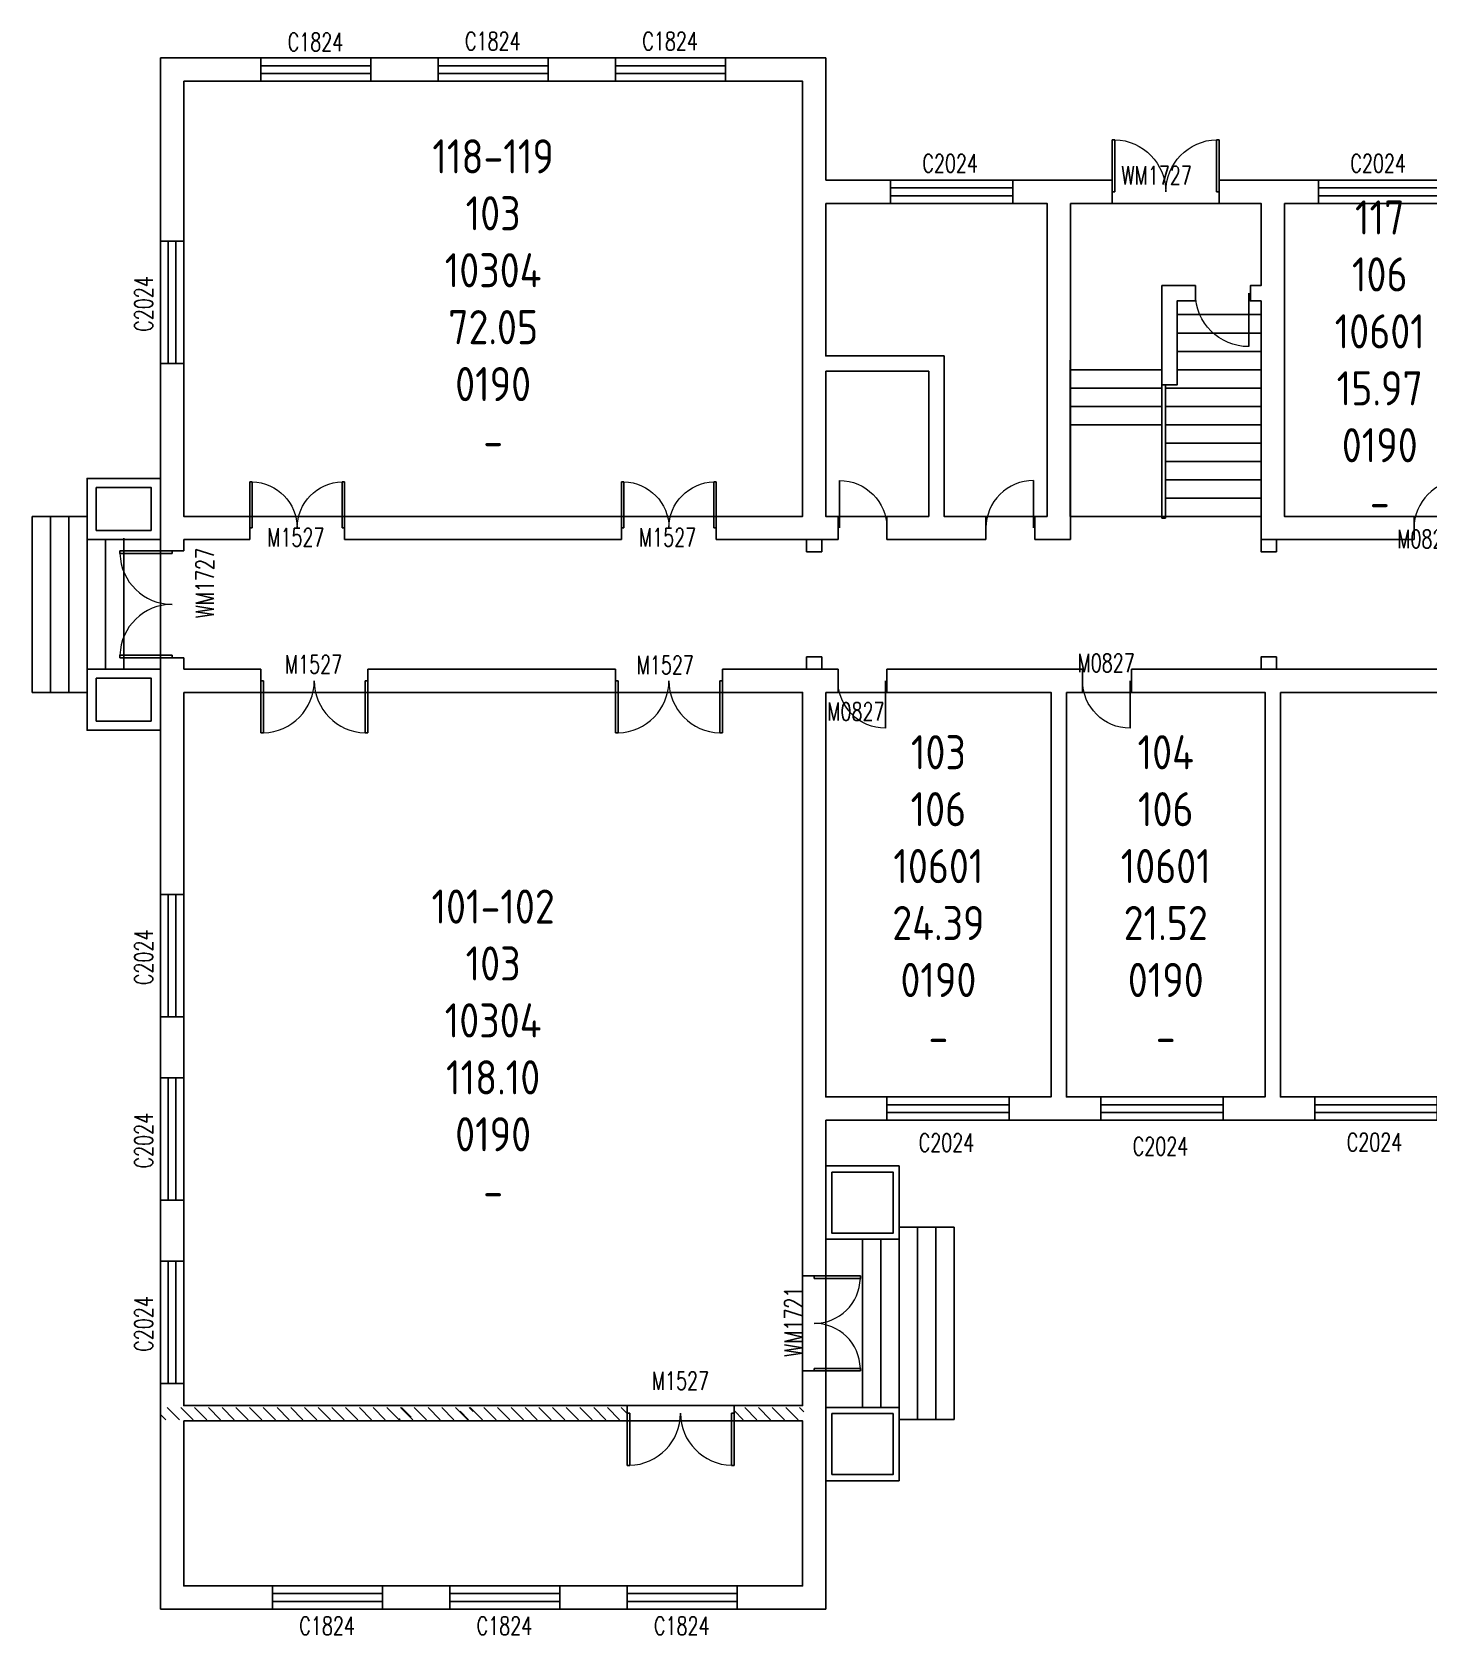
# Model space of a CAD drawing. Extents: x -130783 to -65703, y -93226 to -66999.
# Drawn here: x -130783 to -107939, y -93226 to -66999 of the extents above; entities that cross this region are included whole.
import ezdxf

# ---------------------------------------------------------------- set-up
doc = ezdxf.new("R2010")
doc.units = 0
doc.header["$LTSCALE"] = 1000
doc.header["$MEASUREMENT"] = 0
for name, color, linetype in [('body', 30, 'Continuous'), ('RM', 4, 'Continuous'), ('RM$', 5, 'Continuous'), ('RM$TXT', 5, 'Continuous')]:
    doc.layers.add(name, color=color, linetype=linetype)
doc.styles.add('_TCH_WINDOW', font='SIMPLEX', dxfattribs={"height": 3.5, "bigfont": 'GBCBIG'})
doc.styles.get("Standard").update_dxf_attribs({"font": 'gbenor.shx', "bigfont": 'gbcbig.shx'})

# ---------------------------------------------------------------- blocks, each defined once
blk = doc.blocks.new('$TCHSYS$WIN2D')
for p, q in [((-0.5, 0.5), (0.5, 0.5)), ((-0.5, 0.5), (-0.5, -0.5)), ((0.5, 0.5), (0.5, -0.5)), ((0.5, 0.167), (-0.5, 0.167)), ((0.5, -0.167), (-0.5, -0.167)), ((-0.5, -0.5), (0.5, -0.5))]:
    blk.add_line(p, q)
blk = doc.blocks.new('$DorLib2D$00000002')
for p, q in [((-0.5, 0), (-0.5, 0.4875)), ((-0.475, 0.4875), (-0.5, 0.4875)), ((-0.475, 0), (-0.475, 0.4875)), ((0.475, 0), (0.475, 0.4875)), ((0.475, 0.4875), (0.5, 0.4875)), ((0.5, 0), (0.5, 0.4875)), ((-0.5, 0), (-0.475, 0)), ((0.5, 0), (0.475, 0))]:
    blk.add_line(p, q)
at = {"lineweight": 13}
for centre, start, end in [((-0.4875, 0), 0, 88.53072), ((0.4875, 0), 91.46928, 180)]:
    blk.add_arc(centre, 0.4875, start, end, dxfattribs=at)
blk = doc.blocks.new('$DorLib2D$00000003')
blk.add_line((0.47, 0), (0.47, 0.97))
at = {"lineweight": 13}
blk.add_arc((0.47, 0), 0.97, 90, 180, dxfattribs=at)

msp = doc.modelspace()

# ---------------------------------------------------------------- hatches: boundary and pattern name
at = {"layer": 'body'}
h = msp.add_hatch(dxfattribs=at)
h.set_pattern_fill('ANSI31', color=256, scale=100, angle=90, style=0)
h.set_pattern_definition([(135, (-207989.07, -211.63), (-112.2532, -112.2532), [])])
h.paths.add_polyline_path([(-128683, -89505), (-128683, -89705), (-123567, -89705), (-123567, -89505)])
h = msp.add_hatch(dxfattribs=at)
h.set_pattern_fill('ANSI31', color=256, scale=100, angle=90, style=0)
h.set_pattern_definition([(135, (-202585.36, -211.63), (-112.2532, -112.2532), [])])
h.paths.add_polyline_path([(-124783, -89705), (-124583, -89705), (-124583, -89505), (-124783, -89505)])
h.paths.add_polyline_path([(-119303, -89505), (-119303, -89705), (-118163, -89705), (-118163, -89505)])
h.paths.add_polyline_path([(-121053, -89705), (-121053, -89505), (-123783, -89505), (-123783, -89705)])

# ---------------------------------------------------------------- linework, layer by layer
for p, q in [((-127043, -67423), (-128683, -67423)), ((-128683, -67423), (-128683, -70423)), ((-127043, -67803), (-127043, -67423)), ((-124143, -67423), (-125243, -67423)), ((-125243, -67423), (-125243, -67803)), ((-124143, -67803), (-124143, -67423)), ((-121243, -67423), (-122343, -67423)), ((-122343, -67423), (-122343, -67803)), ((-121243, -67803), (-121243, -67423)), ((-117803, -67423), (-119443, -67423)), ((-119443, -67423), (-119443, -67803)), ((-117803, -67423), (-117803, -69423)), ((-128303, -67803), (-127043, -67803)), ((-128303, -70423), (-128303, -67803)), ((-125243, -67803), (-124143, -67803)), ((-122343, -67803), (-121243, -67803)), ((-119443, -67803), (-118183, -67803)), ((-118183, -67803), (-118183, -69613)), ((-116743, -69423), (-117803, -69423)), ((-116743, -69803), (-116743, -69423)), ((-113993, -69423), (-114743, -69423)), ((-114743, -69423), (-114743, -69803)), ((-113118, -69423), (-113993, -69423)), ((-113118, -69803), (-113118, -69423)), ((-110493, -69423), (-111368, -69423)), ((-111368, -69423), (-111368, -69803)), ((-109743, -69423), (-110493, -69423)), ((-109743, -69803), (-109743, -69423)), ((-118183, -69613), (-118183, -72423)), ((-117803, -69803), (-116743, -69803)), ((-117803, -69803), (-117803, -72298)), ((-114743, -69803), (-114183, -69803)), ((-114183, -74923), (-114183, -69803)), ((-113803, -75303), (-113803, -69803)), ((-113803, -69803), (-113118, -69803)), ((-111368, -69803), (-110683, -69803)), ((-110683, -71148), (-110683, -69803)), ((-110303, -69803), (-109743, -69803)), ((-110303, -71273), (-110303, -69803)), ((-128683, -70423), (-128303, -70423)), ((-111758, -71148), (-112308, -71148)), ((-112308, -71148), (-112308, -72773)), ((-111758, -71398), (-111758, -71148)), ((-110683, -71148), (-110858, -71148)), ((-110858, -71148), (-110858, -71398)), ((-110303, -74923), (-110303, -71273)), ((-112058, -71398), (-111758, -71398)), ((-112058, -71398), (-112058, -72773)), ((-110858, -71398), (-110683, -71398)), ((-110683, -75303), (-110683, -71398)), ((-110683, -71623), (-112058, -71623)), ((-110683, -71923), (-112058, -71923)), ((-117803, -72298), (-115868, -72298)), ((-115868, -72298), (-115868, -74923)), ((-110683, -72223), (-112058, -72223)), ((-128303, -72423), (-128683, -72423)), ((-128683, -72423), (-128683, -75113)), ((-128303, -74923), (-128303, -72423)), ((-118183, -72423), (-118183, -74923)), ((-117803, -72548), (-116118, -72548)), ((-117803, -72548), (-117803, -74923)), ((-116118, -72548), (-116118, -74923)), ((-112308, -72523), (-113803, -72523)), ((-110683, -72523), (-112058, -72523)), ((-112308, -72823), (-113803, -72823)), ((-112308, -72773), (-112308, -74953)), ((-112058, -72773), (-112308, -72773)), ((-112248, -72773), (-112248, -74953)), ((-110683, -72823), (-112248, -72823)), ((-112308, -73123), (-113803, -73123)), ((-110683, -73123), (-112248, -73123)), ((-112308, -73423), (-113803, -73423)), ((-110683, -73423), (-112248, -73423)), ((-110683, -73723), (-112248, -73723)), ((-110683, -74023), (-112248, -74023)), ((-110683, -74323), (-112248, -74323)), ((-110683, -74623), (-112248, -74623)), ((-130783, -77803), (-130783, -74923)), ((-130783, -74923), (-129883, -74923)), ((-130483, -74923), (-130483, -77803)), ((-130183, -74923), (-130183, -77803)), ((-127223, -74923), (-128303, -74923)), ((-127223, -75303), (-127223, -74923)), ((-121143, -74923), (-125673, -74923)), ((-125673, -74923), (-125673, -75303)), ((-121143, -75303), (-121143, -74923)), ((-118183, -74923), (-119593, -74923)), ((-119593, -74923), (-119593, -75303)), ((-117603, -74923), (-117803, -74923)), ((-117603, -75303), (-117603, -74923)), ((-116118, -74923), (-116803, -74923)), ((-116803, -74923), (-116803, -75303)), ((-115183, -74923), (-115868, -74923)), ((-115183, -75303), (-115183, -74923)), ((-114183, -74923), (-114383, -74923)), ((-114383, -74923), (-114383, -75303)), ((-112248, -74953), (-112308, -74953)), ((-110683, -74923), (-112248, -74923)), ((-108183, -74923), (-110303, -74923)), ((-108183, -75303), (-108183, -74923)), ((-128683, -75113), (-128683, -75488)), ((-129883, -75303), (-129883, -77423)), ((-129583, -75303), (-129583, -77423)), ((-129283, -75278), (-129283, -77423)), ((-128683, -75488), (-128683, -77238)), ((-128683, -75488), (-128303, -75488)), ((-128303, -75303), (-127223, -75303)), ((-128303, -75488), (-128303, -75303)), ((-125673, -75303), (-121143, -75303)), ((-119593, -75303), (-117993, -75303)), ((-117993, -75303), (-117603, -75303)), ((-116803, -75303), (-115993, -75303)), ((-115993, -75303), (-115183, -75303)), ((-114383, -75303), (-113803, -75303)), ((-110683, -75303), (-108183, -75303)), ((-128303, -77238), (-128683, -77238)), ((-128683, -77238), (-128683, -77613)), ((-128303, -77423), (-128303, -77238)), ((-128683, -77613), (-128683, -81113)), ((-127043, -77423), (-128303, -77423)), ((-127043, -77803), (-127043, -77423)), ((-121243, -77423), (-125293, -77423)), ((-125293, -77423), (-125293, -77803)), ((-121243, -77803), (-121243, -77423)), ((-117993, -77423), (-119493, -77423)), ((-119493, -77423), (-119493, -77803)), ((-117603, -77423), (-117993, -77423)), ((-117603, -77803), (-117603, -77423)), ((-113993, -77423), (-116803, -77423)), ((-116803, -77423), (-116803, -77803)), ((-113603, -77423), (-113993, -77423)), ((-113603, -77803), (-113603, -77423)), ((-110493, -77423), (-112803, -77423)), ((-112803, -77423), (-112803, -77803)), ((-106203, -77423), (-110493, -77423)), ((-129883, -77803), (-130783, -77803)), ((-128303, -77803), (-127043, -77803)), ((-128303, -81113), (-128303, -77803)), ((-125293, -77803), (-121243, -77803)), ((-119493, -77803), (-118183, -77803)), ((-118183, -77803), (-118183, -84613)), ((-117803, -77803), (-117803, -84423)), ((-117803, -77803), (-117603, -77803)), ((-116803, -77803), (-114118, -77803)), ((-114118, -77803), (-114118, -84423)), ((-113868, -77803), (-113868, -84423)), ((-113868, -77803), (-113603, -77803)), ((-112803, -77803), (-110618, -77803)), ((-110618, -77803), (-110618, -84423)), ((-110368, -77803), (-106203, -77803)), ((-110368, -77803), (-110368, -84423)), ((-128683, -81113), (-128303, -81113)), ((-128303, -83113), (-128683, -83113)), ((-128683, -83113), (-128683, -84113)), ((-128303, -84113), (-128303, -83113)), ((-128683, -84113), (-128303, -84113)), ((-116803, -84423), (-117803, -84423)), ((-116803, -84803), (-116803, -84423)), ((-114118, -84423), (-114803, -84423)), ((-114803, -84423), (-114803, -84803)), ((-113303, -84423), (-113868, -84423)), ((-113303, -84803), (-113303, -84423)), ((-110618, -84423), (-111303, -84423)), ((-111303, -84423), (-111303, -84803)), ((-109803, -84423), (-110368, -84423)), ((-109803, -84803), (-109803, -84423)), ((-118183, -84613), (-118183, -87353)), ((-117803, -87353), (-117803, -84803)), ((-117803, -84803), (-116803, -84803)), ((-114803, -84803), (-113993, -84803)), ((-113993, -84803), (-113303, -84803)), ((-111303, -84803), (-110493, -84803)), ((-110493, -84803), (-109803, -84803)), ((-128303, -86113), (-128683, -86113)), ((-128683, -86113), (-128683, -87113)), ((-128303, -87113), (-128303, -86113)), ((-117203, -86753), (-117203, -89503)), ((-116903, -86753), (-116903, -89503)), ((-116603, -86553), (-115703, -86553)), ((-116603, -86753), (-116603, -89503)), ((-116303, -86553), (-116303, -89703)), ((-116003, -86553), (-116003, -89703)), ((-115703, -86553), (-115703, -89703)), ((-128683, -87113), (-128303, -87113)), ((-117803, -87253), (-117803, -89003)), ((-118183, -87353), (-117803, -87353)), ((-117803, -88903), (-118183, -88903)), ((-118183, -88903), (-118183, -89473)), ((-117803, -89613), (-117803, -88903)), ((-128303, -89113), (-128683, -89113)), ((-128683, -89113), (-128683, -89613)), ((-128303, -89473), (-128303, -89113)), ((-128683, -92803), (-128683, -89613)), ((-121053, -89473), (-128303, -89473)), ((-121053, -89723), (-121053, -89473)), ((-118183, -89473), (-119303, -89473)), ((-119303, -89473), (-119303, -89723)), ((-117803, -89613), (-117803, -92803)), ((-128303, -92423), (-128303, -89723)), ((-128303, -89723), (-121053, -89723)), ((-119303, -89723), (-118183, -89723)), ((-118183, -89723), (-118183, -92423)), ((-116603, -89703), (-115703, -89703)), ((-126853, -92423), (-128303, -92423)), ((-126853, -92803), (-126853, -92423)), ((-123953, -92423), (-125053, -92423)), ((-125053, -92423), (-125053, -92803)), ((-123953, -92803), (-123953, -92423)), ((-121053, -92423), (-122153, -92423)), ((-122153, -92423), (-122153, -92803)), ((-121053, -92803), (-121053, -92423)), ((-118183, -92423), (-119253, -92423)), ((-119253, -92423), (-119253, -92803)), ((-128683, -92803), (-126853, -92803)), ((-125053, -92803), (-123953, -92803)), ((-122153, -92803), (-121053, -92803)), ((-119253, -92803), (-117803, -92803))]:
    msp.add_line(p, q, dxfattribs=at)
for points in [[(-128303, -67803), (-118183, -67803), (-118183, -74923), (-128303, -74923)], [(-128683, -75303), (-129883, -75303), (-129883, -74303), (-128683, -74303)], [(-128833, -75153), (-129733, -75153), (-129733, -74453), (-128833, -74453)], [(-128683, -78423), (-129883, -78423), (-129883, -77423), (-128683, -77423)], [(-128833, -78273), (-129733, -78273), (-129733, -77573), (-128833, -77573)], [(-117803, -85553), (-116603, -85553), (-116603, -86753), (-117803, -86753)], [(-117703, -85653), (-116703, -85653), (-116703, -86653), (-117703, -86653)], [(-117803, -90703), (-116603, -90703), (-116603, -89503), (-117803, -89503)], [(-117703, -90603), (-116703, -90603), (-116703, -89603), (-117703, -89603)]]:
    msp.add_lwpolyline(points, close=True, dxfattribs=at)
for points in [[(-118118, -75303), (-118118, -75503), (-117868, -75503), (-117868, -75303)], [(-110683, -75303), (-110683, -75503), (-110433, -75503), (-110433, -75303)], [(-118118, -77423), (-118118, -77223), (-117868, -77223), (-117868, -77423)], [(-110683, -77423), (-110683, -77223), (-110433, -77223), (-110433, -77423)]]:
    msp.add_lwpolyline(points, dxfattribs=at)
at = {"layer": 'RM'}
for points in [[(-117803, -69803), (-114183, -69803), (-114183, -74923), (-115868, -74923), (-115868, -72298), (-117803, -72298)], [(-113803, -69803), (-110683, -69803), (-110683, -71148), (-110858, -71148), (-110858, -71398), (-110683, -71398), (-110683, -74923), (-113804, -74923)], [(-112308, -71148), (-111758, -71148), (-111758, -71398), (-112058, -71398), (-112058, -72773), (-112308, -72773)], [(-117803, -72548), (-116118, -72548), (-116118, -74923), (-117803, -74923)], [(-128303, -89723), (-118183, -89723), (-118183, -92423), (-128303, -92423)]]:
    msp.add_lwpolyline(points, close=True, dxfattribs=at)
at = {"layer": 'RM$'}
for points in [[(-128303, -67803), (-118183, -67803), (-118183, -74923), (-128303, -74923)], [(-110303, -69803), (-107183, -69803), (-107183, -74923), (-110303, -74923)], [(-128303, -77803), (-118183, -77803), (-118183, -89473), (-128303, -89473)], [(-113868, -77803), (-110618, -77803), (-110618, -84423), (-113868, -84423)], [(-110368, -77803), (-103683, -77803), (-103683, -84423), (-110368, -84423)]]:
    msp.add_lwpolyline(points, close=True, dxfattribs=at)
msp.add_lwpolyline([(-117803, -77803), (-114118, -77803), (-114118, -84423), (-117803, -84423), (-117803, -77803)], dxfattribs=at)

# ---------------------------------------------------------------- block references
at = {"layer": 'body'}
ref = msp.add_blockref('$TCHSYS$WIN2D', (-126143, -67613), dxfattribs=dict(at, xscale=1800, yscale=-380, zscale=380))
ref.add_attrib('A', 'C1824', (-126603, -67310), dxfattribs={"height": 297.5, "style": '_TCH_WINDOW', "width": 0.705882})
ref = msp.add_blockref('$TCHSYS$WIN2D', (-123243, -67613), dxfattribs=dict(at, xscale=1800, yscale=-380, zscale=380))
ref.add_attrib('A', 'C1824', (-123703, -67296), dxfattribs={"height": 297.5, "style": '_TCH_WINDOW', "width": 0.705882})
ref = msp.add_blockref('$TCHSYS$WIN2D', (-120343, -67613), dxfattribs=dict(at, xscale=1800, yscale=-380, zscale=380))
ref.add_attrib('A', 'C1824', (-120803, -67296), dxfattribs={"height": 297.5, "style": '_TCH_WINDOW', "width": 0.705882})
ref = msp.add_blockref('$DorLib2D$00000002', (-112243, -69613), dxfattribs=dict(at, xscale=1750, yscale=-1750, zscale=380, rotation=180))
ref.add_attrib('A', 'WM1727', (-112968, -69492), dxfattribs={"height": 297.5, "style": '_TCH_WINDOW', "width": 0.705882})
ref = msp.add_blockref('$TCHSYS$WIN2D', (-115743, -69613), dxfattribs=dict(at, xscale=2000, yscale=-380, zscale=380))
ref.add_attrib('A', 'C2024', (-116223, -69296), dxfattribs={"height": 297.5, "style": '_TCH_WINDOW', "width": 0.705882})
ref = msp.add_blockref('$TCHSYS$WIN2D', (-108743, -69613), dxfattribs=dict(at, xscale=2000, yscale=380, zscale=380, rotation=180))
ref.add_attrib('A', 'C2024', (-109223, -69296), dxfattribs={"height": 297.5, "style": '_TCH_WINDOW', "width": 0.705882})
ref = msp.add_blockref('$TCHSYS$WIN2D', (-128493, -71423), dxfattribs=dict(at, xscale=2000, yscale=-380, zscale=380, rotation=90))
ref.add_attrib('A', 'C2024', (-128810, -71903), dxfattribs={"height": 297.5, "rotation": 90, "style": '_TCH_WINDOW', "width": 0.705882})
at = {"layer": 'body', "rotation": 180}
for p, xscale, yscale, zscale in [((-111308, -71273), -900, 900, 250), ((-117203, -75113), 800, -800, 380), ((-114783, -75113), -800, -800, 380)]:
    msp.add_blockref('$DorLib2D$00000003', p, dxfattribs=dict(at, xscale=xscale, yscale=yscale, zscale=zscale))
at = {"layer": 'body'}
ref = msp.add_blockref('$DorLib2D$00000002', (-126448, -75113), dxfattribs=dict(at, xscale=1550, yscale=-1550, zscale=380, rotation=180))
ref.add_attrib('A', 'M1527', (-126938, -75416), dxfattribs={"height": 297.5, "style": '_TCH_WINDOW', "width": 0.705882})
ref = msp.add_blockref('$DorLib2D$00000002', (-120368, -75113), dxfattribs=dict(at, xscale=1550, yscale=-1550, zscale=380, rotation=180))
ref.add_attrib('A', 'M1527', (-120858, -75416), dxfattribs={"height": 297.5, "style": '_TCH_WINDOW', "width": 0.705882})
ref = msp.add_blockref('$DorLib2D$00000003', (-107783, -75113), dxfattribs=dict(at, xscale=800, yscale=800, zscale=380))
ref.add_attrib('A', 'M0827', (-108458, -75441), dxfattribs={"height": 297.5, "style": '_TCH_WINDOW', "width": 0.705882})
ref = msp.add_blockref('$DorLib2D$00000002', (-128493, -76363), dxfattribs=dict(at, xscale=1750, yscale=1750, zscale=380, rotation=90))
ref.add_attrib('A', 'WM1727', (-127810, -76593), dxfattribs={"height": 297.5, "rotation": 90, "style": '_TCH_WINDOW', "width": 0.705882})
ref = msp.add_blockref('$DorLib2D$00000002', (-126168, -77613), dxfattribs=dict(at, xscale=-1750, yscale=-1750, zscale=380))
ref.add_attrib('A', 'M1527', (-126648, -77494), dxfattribs={"height": 297.5, "style": '_TCH_WINDOW', "width": 0.705882})
ref = msp.add_blockref('$DorLib2D$00000002', (-120368, -77613), dxfattribs=dict(at, xscale=-1750, yscale=-1750, zscale=380))
ref.add_attrib('A', 'M1527', (-120895, -77504), dxfattribs={"height": 297.5, "style": '_TCH_WINDOW', "width": 0.705882})
ref = msp.add_blockref('$DorLib2D$00000003', (-113203, -77613), dxfattribs=dict(at, xscale=800, yscale=-800, zscale=380))
ref.add_attrib('A', 'M0827', (-113686, -77470), dxfattribs={"height": 297.5, "style": '_TCH_WINDOW', "width": 0.705882})
ref = msp.add_blockref('$DorLib2D$00000003', (-117203, -77613), dxfattribs=dict(at, xscale=800, yscale=-800, zscale=380))
ref.add_attrib('A', 'M0827', (-117778, -78266), dxfattribs={"height": 297.5, "style": '_TCH_WINDOW', "width": 0.705882})
ref = msp.add_blockref('$TCHSYS$WIN2D', (-128493, -82113), dxfattribs=dict(at, xscale=2000, yscale=-380, zscale=380, rotation=90))
ref.add_attrib('A', 'C2024', (-128810, -82593), dxfattribs={"height": 297.5, "rotation": 90, "style": '_TCH_WINDOW', "width": 0.705882})
ref = msp.add_blockref('$TCHSYS$WIN2D', (-128493, -85113), dxfattribs=dict(at, xscale=2000, yscale=-380, zscale=380, rotation=90))
ref.add_attrib('A', 'C2024', (-128810, -85593), dxfattribs={"height": 297.5, "rotation": 90, "style": '_TCH_WINDOW', "width": 0.705882})
ref = msp.add_blockref('$TCHSYS$WIN2D', (-115803, -84613), dxfattribs=dict(at, xscale=-2000, yscale=380, zscale=380, rotation=180))
ref.add_attrib('A', 'C2024', (-116283, -85319), dxfattribs={"height": 297.5, "style": '_TCH_WINDOW', "width": 0.705882})
ref = msp.add_blockref('$TCHSYS$WIN2D', (-112303, -84613), dxfattribs=dict(at, xscale=-2000, yscale=380, zscale=380, rotation=180))
ref.add_attrib('A', 'C2024', (-112783, -85379), dxfattribs={"height": 297.5, "style": '_TCH_WINDOW', "width": 0.705882})
ref = msp.add_blockref('$TCHSYS$WIN2D', (-108803, -84613), dxfattribs=dict(at, xscale=-2000, yscale=380, zscale=380, rotation=180))
ref.add_attrib('A', 'C2024', (-109283, -85312), dxfattribs={"height": 297.5, "style": '_TCH_WINDOW', "width": 0.705882})
ref = msp.add_blockref('$TCHSYS$WIN2D', (-128493, -88113), dxfattribs=dict(at, xscale=2000, yscale=-380, zscale=380, rotation=90))
ref.add_attrib('A', 'C2024', (-128810, -88593), dxfattribs={"height": 297.5, "rotation": 90, "style": '_TCH_WINDOW', "width": 0.705882})
ref = msp.add_blockref('$DorLib2D$00000002', (-117993, -88128), dxfattribs=dict(at, xscale=1550, yscale=1550, zscale=380, rotation=270))
ref.add_attrib('A', 'WM1721', (-118182, -88679), dxfattribs={"height": 297.5, "rotation": 90, "style": '_TCH_WINDOW', "width": 0.705882})
ref = msp.add_blockref('$DorLib2D$00000002', (-120178, -89598), dxfattribs=dict(at, xscale=-1750, yscale=-1750, zscale=250))
ref.add_attrib('A', 'M1527', (-120648, -89216), dxfattribs={"height": 297.5, "style": '_TCH_WINDOW', "width": 0.705882})
ref = msp.add_blockref('$TCHSYS$WIN2D', (-125953, -92613), dxfattribs=dict(at, xscale=1800, yscale=-380, zscale=380, rotation=180))
ref.add_attrib('A', 'C1824', (-126413, -93226), dxfattribs={"height": 297.5, "style": '_TCH_WINDOW', "width": 0.705882})
ref = msp.add_blockref('$TCHSYS$WIN2D', (-123053, -92613), dxfattribs=dict(at, xscale=1800, yscale=-380, zscale=380, rotation=180))
ref.add_attrib('A', 'C1824', (-123513, -93226), dxfattribs={"height": 297.5, "style": '_TCH_WINDOW', "width": 0.705882})
ref = msp.add_blockref('$TCHSYS$WIN2D', (-120153, -92613), dxfattribs=dict(at, xscale=1800, yscale=-380, zscale=380, rotation=180))
ref.add_attrib('A', 'C1824', (-120613, -93226), dxfattribs={"height": 297.5, "style": '_TCH_WINDOW', "width": 0.705882})

# ---------------------------------------------------------------- texts
at = {"layer": 'RM$TXT', "char_height": 558.8, "attachment_point": 8}
for s, insert in [('118-119^M^J103^M^J10304^M^J72.05^M^J0190^M^J-^M^J', (-123243, -73970)), ('117^M^J106^M^J10601^M^J15.97^M^J0190^M^J-^M^J', (-108743, -74970)), ('103^M^J106^M^J10601^M^J24.39^M^J0190^M^J-^M^J', (-115961, -83720)), ('104^M^J106^M^J10601^M^J21.52^M^J0190^M^J-^M^J', (-112243, -83720)), ('101-102^M^J103^M^J10304^M^J118.10^M^J0190^M^J-^M^J', (-123243, -86245))]:
    msp.add_mtext(s, dxfattribs=dict(at, insert=insert))

doc.saveas('drawing.dxf')
